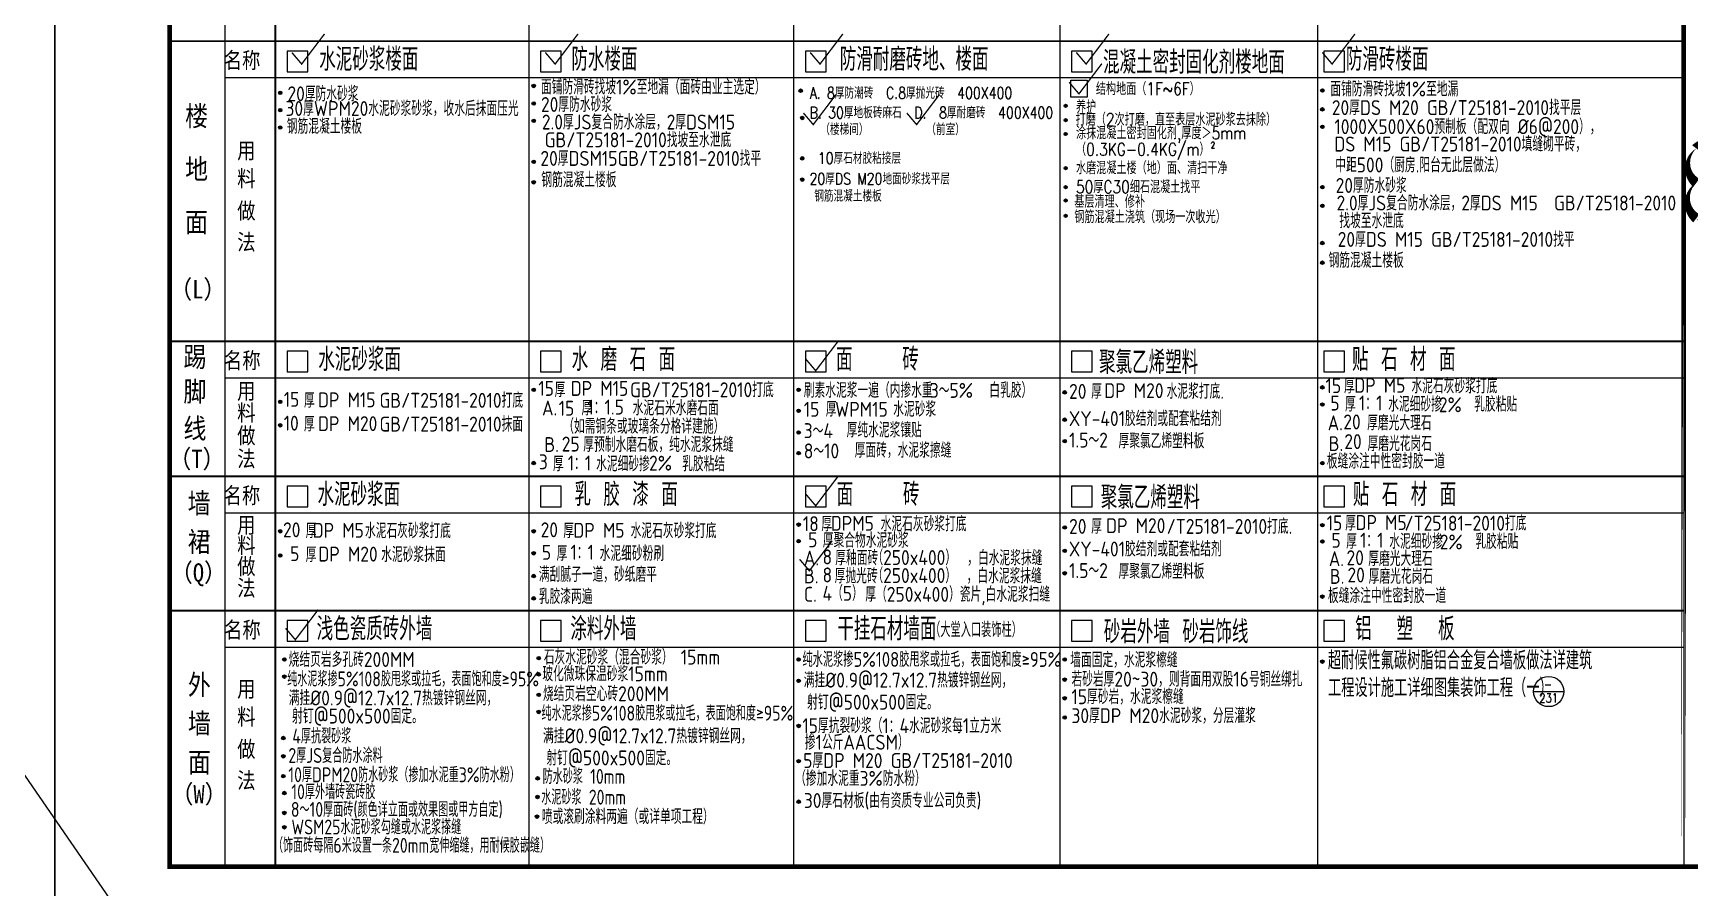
# Model space of a CAD drawing. Extents: x 6843040 to 15500510, y -6507076 to -4940511.
# Drawn here: x 7814813 to 7850908, y -5353835 to -5335213 of the extents above; entities that cross this region are included whole.
import ezdxf

# ---------------------------------------------------------------- set-up
doc = ezdxf.new("R2010")
doc.units = 0
doc.header["$LTSCALE"] = 1000
doc.header["$MEASUREMENT"] = 0
for name, color, linetype in [('AXIS', 3, 'Continuous'), ('AXIS_TEXT', 7, 'Continuous'), ('PUB_TEXT', 7, 'Continuous'), ('PUB_TITLE', 4, 'Continuous'), ('填充', 8, 'Continuous'), ('文字', 2, 'Continuous')]:
    doc.layers.add(name, color=color, linetype=linetype)
doc.layers.add('DIM_MODI', color=6, linetype='Continuous', plot=False)
doc.styles.add('-宋体', font='', dxfattribs={"width": 0.8})
doc.styles.add('_HZTXT', font='SIMPLEX', dxfattribs={"width": 0.9, "bigfont": 'HZTXT'})
doc.styles.add('HZ', font='rs', dxfattribs={"width": 0.8, "bigfont": 'hztxt'})
doc.styles.add('应该不会同名吧！！', font='GBENOR', dxfattribs={"height": 5, "bigfont": 'GBCBIG'})
doc.styles.add('数字加粗', font='romanc.shx', dxfattribs={"width": 0.8, "height": 8})
doc.styles.get('-宋体').set_extended_font_data('SimSun')

msp = doc.modelspace()

# ---------------------------------------------------------------- hatches: boundary and pattern name
at = {"layer": '填充'}
h = msp.add_hatch(color=1, dxfattribs=at)
edge = h.paths.add_edge_path()
edge.add_arc((7820196.9, -5336513), 38, 0, 360)
h = msp.add_hatch(color=1, dxfattribs=at)
edge = h.paths.add_edge_path()
edge.add_arc((7825718.5, -5336364.9), 38, 0, 360)
h = msp.add_hatch(color=1, dxfattribs=at)
edge = h.paths.add_edge_path()
edge.add_arc((7831534.2, -5336467.7), 38, 0, 360)
h = msp.add_hatch(color=1, dxfattribs=at)
edge = h.paths.add_edge_path()
edge.add_arc((7842901.3, -5336463.8), 38, 0, 360)
h = msp.add_hatch(color=1, dxfattribs=at)
edge = h.paths.add_edge_path()
edge.add_arc((7820196.9, -5336892), 38, 0, 360)
h = msp.add_hatch(color=1, dxfattribs=at)
edge = h.paths.add_edge_path()
edge.add_arc((7825719.6, -5336745.5), 38, 0, 360)
h = msp.add_hatch(color=1, dxfattribs=at)
edge = h.paths.add_edge_path()
edge.add_arc((7837307.8, -5336797), 34.2, 0, 360)
h = msp.add_hatch(color=1, dxfattribs=at)
edge = h.paths.add_edge_path()
edge.add_arc((7842901.3, -5336874.8), 38, 0, 360)
h = msp.add_hatch(color=1, dxfattribs=at)
edge = h.paths.add_edge_path()
edge.add_arc((7820196.9, -5337271), 38, 0, 360)
h = msp.add_hatch(color=1, dxfattribs=at)
edge = h.paths.add_edge_path()
edge.add_arc((7825719.6, -5337124.5), 38, 0, 360)
h = msp.add_hatch(color=1, dxfattribs=at)
edge = h.paths.add_edge_path()
edge.add_arc((7831569.7, -5337062.2), 38, 0, 360)
h = msp.add_hatch(color=1, dxfattribs=at)
edge = h.paths.add_edge_path()
edge.add_arc((7837307.8, -5337110.1), 34.2, 0, 360)
h = msp.add_hatch(color=1, dxfattribs=at)
edge = h.paths.add_edge_path()
edge.add_arc((7842901.3, -5337254.8), 38, 0, 360)
h = msp.add_hatch(color=1, dxfattribs=at)
edge = h.paths.add_edge_path()
edge.add_arc((7837307.8, -5337411.4), 34.2, 0, 360)
h = msp.add_hatch(color=1, dxfattribs=at)
edge = h.paths.add_edge_path()
edge.add_arc((7825719.6, -5338016.5), 38, 0, 360)
h = msp.add_hatch(color=1, dxfattribs=at)
edge = h.paths.add_edge_path()
edge.add_arc((7831569.7, -5337942.2), 38, 0, 360)
h = msp.add_hatch(color=1, dxfattribs=at)
edge = h.paths.add_edge_path()
edge.add_arc((7837307.8, -5338156.1), 34.2, 0, 360)
h = msp.add_hatch(color=1, dxfattribs=at)
edge = h.paths.add_edge_path()
edge.add_arc((7825719.6, -5338462.5), 38, 0, 360)
h = msp.add_hatch(color=1, dxfattribs=at)
edge = h.paths.add_edge_path()
edge.add_arc((7831569.7, -5338405.5), 38, 0, 360)
h = msp.add_hatch(color=1, dxfattribs=at)
edge = h.paths.add_edge_path()
edge.add_arc((7837307.8, -5338569.2), 34.2, 0, 360)
h = msp.add_hatch(color=1, dxfattribs=at)
edge = h.paths.add_edge_path()
edge.add_arc((7842901.3, -5338570.3), 38, 0, 360)
h = msp.add_hatch(color=1, dxfattribs=at)
edge = h.paths.add_edge_path()
edge.add_arc((7837307.8, -5338860.8), 34.2, 0, 360)
h = msp.add_hatch(color=1, dxfattribs=at)
edge = h.paths.add_edge_path()
edge.add_arc((7842901.3, -5338976.8), 38, 0, 360)
h = msp.add_hatch(color=1, dxfattribs=at)
edge = h.paths.add_edge_path()
edge.add_arc((7837307.8, -5339194.4), 34.2, 0, 360)
h = msp.add_hatch(color=1, dxfattribs=at)
edge = h.paths.add_edge_path()
edge.add_arc((7842901.3, -5339786.3), 38, 0, 360)
h = msp.add_hatch(color=1, dxfattribs=at)
edge = h.paths.add_edge_path()
edge.add_arc((7842901.3, -5340214.3), 38, 0, 360)
h = msp.add_hatch(color=1, dxfattribs=at)
edge = h.paths.add_edge_path()
edge.add_arc((7825719.6, -5342985.4), 38, 0, 360)
h = msp.add_hatch(color=1, dxfattribs=at)
edge = h.paths.add_edge_path()
edge.add_arc((7831490.1, -5342985.4), 38, 0, 360)
h = msp.add_hatch(color=1, dxfattribs=at)
edge = h.paths.add_edge_path()
edge.add_arc((7837287.6, -5343039.9), 38, 0, 360)
h = msp.add_hatch(color=1, dxfattribs=at)
edge = h.paths.add_edge_path()
edge.add_arc((7842901.3, -5342930.9), 38, 0, 360)
h = msp.add_hatch(color=1, dxfattribs=at)
edge = h.paths.add_edge_path()
edge.add_arc((7820196.9, -5343244.9), 38, 0, 360)
h = msp.add_hatch(color=1, dxfattribs=at)
edge = h.paths.add_edge_path()
edge.add_arc((7842901.3, -5343305.9), 38, 0, 360)
h = msp.add_hatch(color=1, dxfattribs=at)
edge = h.paths.add_edge_path()
edge.add_arc((7820196.9, -5343757.4), 38, 0, 360)
h = msp.add_hatch(color=1, dxfattribs=at)
edge = h.paths.add_edge_path()
edge.add_arc((7831490.1, -5343442.8), 38, 0, 360)
h = msp.add_hatch(color=1, dxfattribs=at)
edge = h.paths.add_edge_path()
edge.add_arc((7837287.6, -5343634.9), 38, 0, 360)
h = msp.add_hatch(color=1, dxfattribs=at)
edge = h.paths.add_edge_path()
edge.add_arc((7831490.1, -5343914.8), 38, 0, 360)
h = msp.add_hatch(color=1, dxfattribs=at)
edge = h.paths.add_edge_path()
edge.add_arc((7837287.6, -5344101.9), 38, 0, 360)
h = msp.add_hatch(color=1, dxfattribs=at)
edge = h.paths.add_edge_path()
edge.add_arc((7831490.1, -5344362.8), 38, 0, 360)
h = msp.add_hatch(color=1, dxfattribs=at)
edge = h.paths.add_edge_path()
edge.add_arc((7825719.6, -5344580.4), 38, 0, 360)
h = msp.add_hatch(color=1, dxfattribs=at)
edge = h.paths.add_edge_path()
edge.add_arc((7842901.3, -5344581.4), 38, 0, 360)
h = msp.add_hatch(color=1, dxfattribs=at)
edge = h.paths.add_edge_path()
edge.add_arc((7831490.1, -5345921.4), 38, 0, 360)
h = msp.add_hatch(color=1, dxfattribs=at)
edge = h.paths.add_edge_path()
edge.add_arc((7842901.3, -5345934.9), 38, 0, 360)
h = msp.add_hatch(color=1, dxfattribs=at)
edge = h.paths.add_edge_path()
edge.add_arc((7820196.9, -5346066.4), 38, 0, 360)
h = msp.add_hatch(color=1, dxfattribs=at)
edge = h.paths.add_edge_path()
edge.add_arc((7825719.6, -5346066.4), 38, 0, 360)
h = msp.add_hatch(color=1, dxfattribs=at)
edge = h.paths.add_edge_path()
edge.add_arc((7831490.1, -5346280.9), 38, 0, 360)
h = msp.add_hatch(color=1, dxfattribs=at)
edge = h.paths.add_edge_path()
edge.add_arc((7837287.6, -5345982.4), 38, 0, 360)
h = msp.add_hatch(color=1, dxfattribs=at)
edge = h.paths.add_edge_path()
edge.add_arc((7842901.3, -5346288.9), 38, 0, 360)
h = msp.add_hatch(color=1, dxfattribs=at)
edge = h.paths.add_edge_path()
edge.add_arc((7820196.9, -5346594.4), 38, 0, 360)
h = msp.add_hatch(color=1, dxfattribs=at)
edge = h.paths.add_edge_path()
edge.add_arc((7825719.6, -5346545.4), 38, 0, 360)
h = msp.add_hatch(color=1, dxfattribs=at)
edge = h.paths.add_edge_path()
edge.add_arc((7837287.6, -5346492.9), 38, 0, 360)
h = msp.add_hatch(color=1, dxfattribs=at)
edge = h.paths.add_edge_path()
edge.add_arc((7825719.6, -5347040.9), 38, 0, 360)
h = msp.add_hatch(color=1, dxfattribs=at)
edge = h.paths.add_edge_path()
edge.add_arc((7837287.6, -5346980.9), 38, 0, 360)
h = msp.add_hatch(color=1, dxfattribs=at)
edge = h.paths.add_edge_path()
edge.add_arc((7825719.6, -5347527.9), 38, 0, 360)
h = msp.add_hatch(color=1, dxfattribs=at)
edge = h.paths.add_edge_path()
edge.add_arc((7842901.3, -5347490.4), 38, 0, 360)
h = msp.add_hatch(color=1, dxfattribs=at)
edge = h.paths.add_edge_path()
edge.add_arc((7825827.5, -5348830.4), 38, 0, 360)
h = msp.add_hatch(color=1, dxfattribs=at)
edge = h.paths.add_edge_path()
edge.add_arc((7820287.7, -5348860.3), 38, 0, 360)
h = msp.add_hatch(color=1, dxfattribs=at)
edge = h.paths.add_edge_path()
edge.add_arc((7825827.5, -5349184.6), 38, 0, 360)
h = msp.add_hatch(color=1, dxfattribs=at)
edge = h.paths.add_edge_path()
edge.add_arc((7831490.1, -5348859.9), 38, 0, 360)
h = msp.add_hatch(color=1, dxfattribs=at)
edge = h.paths.add_edge_path()
edge.add_arc((7837287.6, -5348859.9), 38, 0, 360)
h = msp.add_hatch(color=1, dxfattribs=at)
edge = h.paths.add_edge_path()
edge.add_arc((7842901.3, -5348905.9), 38, 0, 360)
h = msp.add_hatch(color=1, dxfattribs=at)
edge = h.paths.add_edge_path()
edge.add_arc((7820287.7, -5349232.8), 38, 0, 360)
h = msp.add_hatch(color=1, dxfattribs=at)
edge = h.paths.add_edge_path()
edge.add_arc((7831490.1, -5349324.9), 38, 0, 360)
h = msp.add_hatch(color=1, dxfattribs=at)
edge = h.paths.add_edge_path()
edge.add_arc((7837287.6, -5349297.9), 38, 0, 360)
h = msp.add_hatch(color=1, dxfattribs=at)
edge = h.paths.add_edge_path()
edge.add_arc((7825827.5, -5349631.1), 38, 0, 360)
h = msp.add_hatch(color=1, dxfattribs=at)
edge = h.paths.add_edge_path()
edge.add_arc((7837287.6, -5349705.9), 38, 0, 360)
h = msp.add_hatch(color=1, dxfattribs=at)
edge = h.paths.add_edge_path()
edge.add_arc((7825827.5, -5350003.6), 38, 0, 360)
h = msp.add_hatch(color=1, dxfattribs=at)
edge = h.paths.add_edge_path()
edge.add_arc((7837287.6, -5350124.9), 38, 0, 360)
h = msp.add_hatch(color=1, dxfattribs=at)
edge = h.paths.add_edge_path()
edge.add_arc((7820265.4, -5350570.6), 38, 0, 360)
h = msp.add_hatch(color=1, dxfattribs=at)
edge = h.paths.add_edge_path()
edge.add_arc((7831490.1, -5350307.4), 38, 0, 360)
h = msp.add_hatch(color=1, dxfattribs=at)
edge = h.paths.add_edge_path()
edge.add_arc((7820263.2, -5350968.9), 38, 0, 360)
h = msp.add_hatch(color=1, dxfattribs=at)
edge = h.paths.add_edge_path()
edge.add_arc((7831490.1, -5351076.4), 38, 0, 360)
h = msp.add_hatch(color=1, dxfattribs=at)
edge = h.paths.add_edge_path()
edge.add_arc((7820263.2, -5351402.4), 38, 0, 360)
h = msp.add_hatch(color=1, dxfattribs=at)
edge = h.paths.add_edge_path()
edge.add_arc((7825805.1, -5351450.2), 38, 0, 360)
h = msp.add_hatch(color=1, dxfattribs=at)
edge = h.paths.add_edge_path()
edge.add_arc((7820287.7, -5351769.9), 38, 0, 360)
h = msp.add_hatch(color=1, dxfattribs=at)
edge = h.paths.add_edge_path()
edge.add_arc((7825803, -5351855.4), 38, 0, 360)
h = msp.add_hatch(color=1, dxfattribs=at)
edge = h.paths.add_edge_path()
edge.add_arc((7831490.1, -5351958.9), 38, 0, 360)
h = msp.add_hatch(color=1, dxfattribs=at)
edge = h.paths.add_edge_path()
edge.add_arc((7820287.7, -5352203.4), 38, 0, 360)
h = msp.add_hatch(color=1, dxfattribs=at)
edge = h.paths.add_edge_path()
edge.add_arc((7825789.5, -5352282.6), 38, 0, 360)
h = msp.add_hatch(color=1, dxfattribs=at)
edge = h.paths.add_edge_path()
edge.add_arc((7820287.7, -5352515.6), 38, 0, 360)

# ---------------------------------------------------------------- linework, layer by layer
at = {"layer": 'AXIS'}
msp.add_line((7847501.1, -5349557.4), (7848160.9, -5349557.4), dxfattribs=at)
msp.add_circle((7847831, -5349557.4), 329.9, dxfattribs=at)
at = {"layer": 'DIM_MODI'}
msp.add_lwpolyline([(7911789.9, -5492202), (7717926.7, -5211216.4), (8120470.7, -5526373)], dxfattribs=at)
msp.add_lwpolyline([(7851048.8, -5337724.8, 0, 225, 0.5), (7851048.8, -5338474.8, 0, 225, 0.5), (7851048.8, -5339247, 0, 225, 0.5), (7852248.8, -5339247, 0, 225, 0.5), (7852998.8, -5339247, 0, 225, 0.5), (7855023.8, -5339247, 0, 225, 0.5), (7856223.8, -5339247, 0, 225, 0.5), (7857648.8, -5339247, 0, 225, 0.5), (7858848.8, -5339247, 0, 225, 0.5), (7860648.8, -5339247, 0, 225, 0.5), (7861398.8, -5339247, 0, 225, 0.5), (7862748.8, -5339247, 0, 225, 0.5), (7863814.1, -5339247, 0, 225, 0.5), (7863814.1, -5337822, 0, 225, 0.5), (7863814.1, -5337724.8, 0, 225, 0.5), (7862689.1, -5337724.8, 0, 225, 0.5), (7860889.1, -5337724.8, 0, 225, 0.5), (7859764.1, -5337724.8, 0, 225, 0.5), (7858414.1, -5337724.8, 0, 225, 0.5), (7856839.1, -5337724.8, 0, 225, 0.5), (7854814.1, -5337724.8, 0, 225, 0.5), (7853614.1, -5337724.8, 0, 225, 0.5), (7851589.1, -5337724.8, 0, 225, 0.5)], format="xyseb", close=True, dxfattribs=at)
at = {"layer": 'PUB_TITLE'}
for p, q in [((7815288.3, -5353371.9), (7815288.3, -5313371.9)), ((7815288.3, -5353371.9), (7815288.3, -5313371.9)), ((7825611, -5314783.9), (7825611, -5353371.9)), ((7831381.5, -5314783.9), (7831381.5, -5353371.9)), ((7837179, -5314783.9), (7837179, -5353371.9)), ((7842792.7, -5314783.9), (7842792.7, -5353371.9)), ((7850773.2, -5314783.9), (7850773.2, -5353371.9)), ((7825611, -5315571.9), (7825611, -5351671.9)), ((7831381.5, -5315571.9), (7831381.5, -5351671.9)), ((7837179, -5315571.9), (7837179, -5351671.9)), ((7850773.2, -5336189.1), (7818988.3, -5336189.1)), ((7850773.2, -5342727.4), (7818988.3, -5342727.4)), ((7850773.2, -5345669.4), (7818988.3, -5345669.4)), ((7850773.2, -5348597.4), (7818988.3, -5348597.4))]:
    msp.add_line(p, q, dxfattribs=at)
at = {"layer": 'PUB_TITLE', "color": 4}
msp.add_line((7818988.3, -5315560.4), (7818988.3, -5353371.9), dxfattribs=at)
at = {"layer": 'PUB_TITLE'}
for points in [[(7755888.3, -5354371.9), (7755888.3, -5312371.9), (7815288.3, -5312371.9), (7815288.3, -5354371.9)], [(7815288.3, -5354371.9), (7815288.3, -5312371.9), (7874688.3, -5312371.9), (7874688.3, -5354371.9)]]:
    msp.add_lwpolyline(points, close=True, dxfattribs=at)
at = {"layer": 'PUB_TITLE', "const_width": 100}
for points in [[(7817788.3, -5353371.9), (7873688.3, -5353371.9), (7873688.3, -5313371.9), (7817788.3, -5313371.9)], [(7850773.2, -5353371.9), (7850773.2, -5353371.9), (7850773.2, -5322701.9), (7850773.2, -5322701.9)]]:
    msp.add_lwpolyline(points, close=True, dxfattribs=at)
at = {"layer": 'PUB_TITLE'}
for points, const_width in [([(7817788.3, -5353371.9), (7817788.3, -5314783.9), (7866205.8, -5314783.9), (7866205.8, -5314783.9)], 70), ([(7850773.2, -5335389.1), (7817788.3, -5335389.1)], 40), ([(7821161.6, -5335230.3), (7820663.2, -5335886.9), (7820450.5, -5335635.8)], 30), ([(7826684.3, -5335230.3), (7826185.9, -5335886.9), (7825973.2, -5335635.8)], 30), ([(7832454.8, -5335230.3), (7831956.4, -5335886.9), (7831743.7, -5335635.8)], 30), ([(7838252.3, -5335230.3), (7837753.9, -5335886.9), (7837541.2, -5335635.8)], 30), ([(7843612, -5335230.3), (7843113.6, -5335886.9), (7842900.9, -5335635.8)], 30), ([(7850773.2, -5341927.4), (7817788.3, -5341927.4)], 40), ([(7832361, -5341912.3), (7831862.6, -5342568.8), (7831649.9, -5342317.8)], 30), ([(7832361, -5344854.3), (7831862.6, -5345510.8), (7831649.9, -5345259.8)], 30), ([(7850773.2, -5344869.4), (7817788.3, -5344869.4)], 40), ([(7832222.5, -5346270.1), (7831724.1, -5346926.6), (7831511.4, -5346675.5)], 30), ([(7850773.2, -5347797.4), (7817788.3, -5347797.4)], 40)]:
    msp.add_lwpolyline(points, dxfattribs=dict(at, const_width=const_width))
at = {"layer": 'PUB_TITLE', "color": 4, "const_width": 40}
msp.add_lwpolyline([(7820088.3, -5314783.9), (7820088.3, -5353371.9)], dxfattribs=at)
at = {"layer": 'PUB_TITLE', "color": 4, "elevation": 13.8}
for points in [[(7820345.2, -5336054.5), (7820795.2, -5336054.5), (7820795.2, -5335604.5), (7820345.2, -5335604.5)], [(7820345.2, -5342592.8), (7820795.2, -5342592.8), (7820795.2, -5342142.8), (7820345.2, -5342142.8)], [(7820345.2, -5345534.8), (7820795.2, -5345534.8), (7820795.2, -5345084.8), (7820345.2, -5345084.8)], [(7820345.2, -5348462.8), (7820795.2, -5348462.8), (7820795.2, -5348012.8), (7820345.2, -5348012.8)]]:
    msp.add_lwpolyline(points, close=True, dxfattribs=at)
at = {"layer": 'PUB_TITLE', "elevation": 13.8}
for points in [[(7825868, -5336054.5), (7826318, -5336054.5), (7826318, -5335604.5), (7825868, -5335604.5)], [(7831638.5, -5336054.5), (7832088.5, -5336054.5), (7832088.5, -5335604.5), (7831638.5, -5335604.5)], [(7837436, -5336054.5), (7837886, -5336054.5), (7837886, -5335604.5), (7837436, -5335604.5)], [(7842933, -5336054.5), (7843383, -5336054.5), (7843383, -5335604.5), (7842933, -5335604.5)], [(7825868, -5342592.8), (7826318, -5342592.8), (7826318, -5342142.8), (7825868, -5342142.8)], [(7831638.5, -5342592.8), (7832088.5, -5342592.8), (7832088.5, -5342142.8), (7831638.5, -5342142.8)], [(7837436, -5342592.8), (7837886, -5342592.8), (7837886, -5342142.8), (7837436, -5342142.8)], [(7842933, -5342592.8), (7843383, -5342592.8), (7843383, -5342142.8), (7842933, -5342142.8)], [(7825868, -5345534.8), (7826318, -5345534.8), (7826318, -5345084.8), (7825868, -5345084.8)], [(7831638.5, -5345534.8), (7832088.5, -5345534.8), (7832088.5, -5345084.8), (7831638.5, -5345084.8)], [(7837436, -5345534.8), (7837886, -5345534.8), (7837886, -5345084.8), (7837436, -5345084.8)], [(7842933, -5345534.8), (7843383, -5345534.8), (7843383, -5345084.8), (7842933, -5345084.8)], [(7825868, -5348462.8), (7826318, -5348462.8), (7826318, -5348012.8), (7825868, -5348012.8)], [(7831638.5, -5348462.8), (7832088.5, -5348462.8), (7832088.5, -5348012.8), (7831638.5, -5348012.8)], [(7837436, -5348462.8), (7837886, -5348462.8), (7837886, -5348012.8), (7837436, -5348012.8)], [(7842933, -5348462.8), (7843383, -5348462.8), (7843383, -5348012.8), (7842933, -5348012.8)]]:
    msp.add_lwpolyline(points, close=True, dxfattribs=at)
at = {"layer": 'PUB_TITLE', "const_width": 30}
for points, elevation in [([(7838096.2, -5335879.6), (7837597.8, -5336536.1), (7837385.1, -5336285.1)], -6.9), ([(7832307.4, -5336549.5), (7831809, -5337206), (7831596.3, -5336954.9)], -3052.9), ([(7834559.4, -5336549.5), (7834061, -5337206), (7833848.3, -5336954.9)], -3052.9), ([(7821024.3, -5347773.2), (7820525.9, -5348429.7), (7820313.2, -5348178.6)], -13.8)]:
    msp.add_lwpolyline(points, dxfattribs=dict(at, elevation=elevation))
at = {"layer": '填充', "color": 1}
for centre, radius in [((7820196.9, -5336513, -91), 38), ((7825718.5, -5336364.9, -181.9), 38), ((7831534.2, -5336467.7, -91), 38), ((7842901.3, -5336463.8, -91), 38), ((7820196.9, -5336892, -91), 38), ((7825719.6, -5336745.5, -91), 38), ((7837307.8, -5336797), 34.2), ((7842901.3, -5336874.8, -91), 38), ((7820196.9, -5337271, -91), 38), ((7825719.6, -5337124.5, -91), 38), ((7831569.7, -5337062.2, -91), 38), ((7837307.8, -5337110.1), 34.2), ((7842901.3, -5337254.8, -91), 38), ((7837307.8, -5337411.4), 34.2), ((7825719.6, -5338016.5, -91), 38), ((7831569.7, -5337942.2, -91), 38), ((7837307.8, -5338156.1), 34.2), ((7825719.6, -5338462.5, -91), 38), ((7831569.7, -5338405.5, -91), 38), ((7837307.8, -5338569.2), 34.2), ((7842901.3, -5338570.3, -91), 38), ((7837307.8, -5338860.8), 34.2), ((7842901.3, -5338976.8, -91), 38), ((7837307.8, -5339194.4), 34.2), ((7842901.3, -5339786.3, -91), 38), ((7842901.3, -5340214.3, -91), 38), ((7825719.6, -5342985.4, -91), 38), ((7831490.1, -5342985.4, -91), 38), ((7837287.6, -5343039.9, -91), 38), ((7842901.3, -5342930.9, -91), 38), ((7820196.9, -5343244.9, -91), 38), ((7842901.3, -5343305.9, -91), 38), ((7820196.9, -5343757.4, -91), 38), ((7831490.1, -5343442.8, -91), 38), ((7837287.6, -5343634.9, -91), 38), ((7831490.1, -5343914.8, -91), 38), ((7837287.6, -5344101.9, -91), 38), ((7831490.1, -5344362.8, -91), 38), ((7825719.6, -5344580.4, -91), 38), ((7842901.3, -5344581.4, -91), 38), ((7831490.1, -5345921.4, -91), 38), ((7842901.3, -5345934.9, -91), 38), ((7820196.9, -5346066.4, -91), 38), ((7825719.6, -5346066.4, -91), 38), ((7831490.1, -5346280.9, -91), 38), ((7837287.6, -5345982.4, -91), 38), ((7842901.3, -5346288.9, -91), 38), ((7820196.9, -5346594.4, -91), 38), ((7825719.6, -5346545.4, -91), 38), ((7837287.6, -5346492.9, -91), 38), ((7825719.6, -5347040.9, -91), 38), ((7837287.6, -5346980.9, -91), 38), ((7825719.6, -5347527.9, -91), 38), ((7842901.3, -5347490.4, -91), 38), ((7825827.5, -5348830.4, -91), 38), ((7820287.7, -5348860.3, -91), 38), ((7825827.5, -5349184.6, -91), 38), ((7831490.1, -5348859.9, -91), 38), ((7837287.6, -5348859.9, -91), 38), ((7842901.3, -5348905.9, -91), 38), ((7820287.7, -5349232.8, -91), 38), ((7831490.1, -5349324.9, -91), 38), ((7837287.6, -5349297.9, -91), 38), ((7825827.5, -5349631.1, -91), 38), ((7837287.6, -5349705.9, -91), 38), ((7825827.5, -5350003.6, -91), 38), ((7837287.6, -5350124.9, -91), 38), ((7820265.4, -5350570.6), 38), ((7831490.1, -5350307.4, -91), 38), ((7820263.2, -5350968.9), 38), ((7831490.1, -5351076.4, -91), 38), ((7820263.2, -5351402.4), 38), ((7825805.1, -5351450.2), 38), ((7820287.7, -5351769.9, -91), 38), ((7825803, -5351855.4), 38), ((7831490.1, -5351958.9, -91), 38), ((7820287.7, -5352203.4, -91), 38), ((7825789.5, -5352282.6, -91), 38), ((7820287.7, -5352515.6, -91), 38)]:
    msp.add_circle(centre, radius, dxfattribs=at)
at = {"layer": '文字', "color": 6, "elevation": -6.9}
msp.add_lwpolyline([(7837421, -5336239.2), (7837774.5, -5336239.2), (7837774.5, -5336611.5), (7837421, -5336611.5)], close=True, dxfattribs=at)

# ---------------------------------------------------------------- texts
at = {"layer": 'AXIS_TEXT', "style": '数字加粗', "width": 0.8}
for s, p in [('-', (7847724.4, -5349500)), ('231', (7847626.2, -5349797.1))]:
    msp.add_text(s, height=200, dxfattribs=at).set_placement(p)
at = {"layer": 'PUB_TEXT', "color": 2}
for s, height, style, p in [('名称', 400, 'HZ', (7818964.6, -5336019.6)), ('水泥砂浆楼面', 500, '应该不会同名吧！！', (7821046.3, -5336033.9)), ('防水楼面', 500, '应该不会同名吧！！', (7826539.5, -5336033.9)), ('防滑耐磨砖地、楼面', 500, '应该不会同名吧！！', (7832387.5, -5336033.9)), ('混凝土密封固化剂楼地面', 500, '应该不会同名吧！！', (7838122, -5336098.4)), ('防滑砖楼面', 500, '应该不会同名吧！！', (7843412.3, -5336033.9)), ('楼', 500, 'HZ', (7818124.1, -5337287.1, 9710.4)), ('用', 400, 'HZ', (7819259, -5337986.1, -13.8)), ('地', 500, 'HZ', (7818124.1, -5338441.6, 9710.4)), ('料', 400, 'HZ', (7819259, -5338594.4, -13.8)), ('做', 400, 'HZ', (7819259, -5339298, -13.8)), ('面', 500, 'HZ', (7818124.1, -5339599.3, 9710.4)), ('法', 400, 'HZ', (7819259, -5339977.8, -13.8)), ('踢', 500, 'HZ', (7818088.8, -5342533.9)), ('名称', 400, 'HZ', (7818969.6, -5342557.9, -13.8)), ('水泥砂浆面', 500, '应该不会同名吧！！', (7821025.8, -5342572.2, -13.8)), ('水 磨 石 面', 500, '应该不会同名吧！！', (7826546, -5342572.2, -13.8)), ('面    砖', 500, '应该不会同名吧！！', (7832305, -5342572.2, -13.8)), ('聚氯乙烯塑料', 500, '应该不会同名吧！！', (7838035.5, -5342636.7, -13.8)), ('贴 石 材 面', 500, '应该不会同名吧！！', (7843548.2, -5342572.2, -13.8)), ('脚', 500, 'HZ', (7818088.8, -5343287.3)), ('用', 400, 'HZ', (7819259, -5343224.3, -13.8)), ('料', 400, 'HZ', (7819259, -5343697.5, -13.8)), ('线', 500, 'HZ', (7818088.8, -5344092.7)), ('做', 400, 'HZ', (7819259, -5344195.7, -13.8)), ('法', 400, 'HZ', (7819259, -5344699, -13.8)), ('墙', 500, 'HZ', (7818179.8, -5345723.2, -104.7)), ('名称', 400, 'HZ', (7818961.6, -5345499.9, -13.8)), ('水泥砂浆面', 500, '应该不会同名吧！！', (7821009.8, -5345514.2, -13.8)), ('乳 胶 漆 面', 500, '应该不会同名吧！！', (7826605, -5345514.2, -13.8)), ('面    砖', 500, '应该不会同名吧！！', (7832319.5, -5345514.2, -13.8)), ('聚氯乙烯塑料', 500, '应该不会同名吧！！', (7838072.5, -5345578.7, -13.8)), ('贴 石 材 面', 500, '应该不会同名吧！！', (7843564.7, -5345514.2, -13.8)), ('用', 400, 'HZ', (7819259, -5346144.3, -13.8)), ('裙', 500, 'HZ', (7818179.8, -5346564.6, -104.7)), ('料', 400, 'HZ', (7819259, -5346585.5, -13.8)), ('做', 400, 'HZ', (7819259, -5347044.7, -13.8)), ('法', 400, 'HZ', (7819259, -5347515, -13.8)), ('名称', 400, 'HZ', (7818972.1, -5348427.9, -13.8)), ('浅色瓷质砖外墙', 500, '应该不会同名吧！！', (7820990.3, -5348442.2, -13.8)), ('涂料外墙', 500, '应该不会同名吧！！', (7826517, -5348442.2, -13.8)), ('干挂石材墙面', 500, '应该不会同名吧！！', (7832333, -5348442.2, -13.8)), ('砂岩外墙 砂岩饰线', 500, '应该不会同名吧！！', (7838140, -5348506.7, -13.8)), ('铝  塑  板', 500, '应该不会同名吧！！', (7843616, -5348442.2)), ('外', 500, 'HZ', (7818185.3, -5349675.7, -104.7)), ('用', 400, 'HZ', (7819259, -5349715.3, -13.8)), ('料', 400, 'HZ', (7819259, -5350323.5, -13.8)), ('墙', 500, 'HZ', (7818185.3, -5350517.1, -104.7)), ('做', 400, 'HZ', (7819259, -5351027.2, -13.8)), ('面', 500, 'HZ', (7818185.3, -5351365.5, -104.7)), ('法', 400, 'HZ', (7819259, -5351707, -13.8))]:
    msp.add_text(s, height=height, dxfattribs=dict(at, style=style)).set_placement(p)
at = {"layer": 'PUB_TEXT', "color": 2, "style": '-宋体', "width": 0.9}
for s, p in [('（L）', (7817787.7, -5340994.5)), ('（T）', (7817768.4, -5344689.5)), ('（Q）', (7817801.3, -5347164.7, -104.7)), ('（W）', (7817814, -5351991.5, -104.7))]:
    msp.add_text(s, height=400, dxfattribs=at).set_placement(p)
at = {"layer": '文字', "color": 2, "style": '应该不会同名吧！！'}
for s, height, p in [('   20厚防水砂浆', 325, (7819825.5, -5336698, 22657.6)), ('   面铺防滑砖找坡1%%%至地漏（面砖由业主选定）', 325, (7825347.2, -5336549.9, 22566.6)), ('  面铺防滑砖找坡1%%%至地漏', 325, (7842721.8, -5336592.8, 22657.6)), ('30厚WPM20水泥砂浆砂浆，收水后抹面压光', 325, (7820311.1, -5337018, 22657.6)), ('   20厚防水砂浆', 325, (7825348.3, -5336930.6, 22657.6)), ('   20厚DS M20 GB/T25181-2010找平层', 325, (7842578.3, -5336998.8, 22657.6)), (' 钢筋混凝土楼板', 325, (7820163.6, -5337406.5, 22657.6)), ('    2.0厚JS复合防水涂层，2厚DSM15', 325, (7825191.8, -5337313.1, 22657.6)), ('      1000X500X60预制板（配双向 %%C6@200），', 325, (7842106.3, -5337412.8, 22657.6)), ('GB/T25181-2010找坡至水泄底', 325, (7825957.8, -5337701.1, 22657.6)), ('DS M15 GB/T25181-2010填缝砌平砖，', 325, (7843161.3, -5337792.8, 22657.6)), ('    20厚DSM15GB/T25181-2010找平', 325, (7825160.2, -5338105.6, 22657.6)), ('中距500（厨房.阳台无此层做法）', 325, (7843182.3, -5338247.8, 22657.6)), (' 钢筋混凝土楼板', 325, (7825708.6, -5338570.6, 22657.6)), ('   20厚防水砂浆', 325, (7842661.3, -5338694.8, 22657.6)), ('    2.0厚JS复合防水涂层，2厚DS M15  GB/T25181-2010', 325, (7842504.8, -5339077.3, 22657.6)), ('找坡至水泄底', 325, (7843270.8, -5339465.3, 22657.6)), ('    20厚DS M15 GB/T25181-2010找平', 325, (7842530.3, -5339869.8, 22657.6)), (' 钢筋混凝土楼板', 325, (7842859.8, -5340325.3, 22657.6)), ('15', 325, (7820272.2, -5343355, -13.8)), ('厚        GB/T25181-2010打底', 325, (7820714.9, -5343376, -13.8)), ('DP M15', 325, (7821019.8, -5343365.6, -13.8)), ('15', 325, (7825819.5, -5343116.2, -13.8)), ('厚        GB/T25181-2010打底', 325, (7826175.1, -5343146.4, 62.2)), ('DP M15', 325, (7826525.7, -5343117.3, -13.8)), ('20', 325, (7837383.1, -5343181.4, -13.8)), ('厚        水泥浆打底.', 325, (7837864.5, -5343180.9, -13.8)), ('DP M20', 325, (7838148.7, -5343164.7, -13.8)), ('15', 325, (7842970.8, -5343056.6, -13.8)), (' 厚       水泥石灰砂浆打底', 325, (7843197.7, -5343062.6, -13.8)), ('DP M5', 325, (7843596.4, -5343048.1, -13.8)), ('A.   厚     水泥石米水磨石面', 325, (7825901.8, -5343542.2, -13.8)), ('15', 325, (7826262.4, -5343548.5, -13.8)), ('1：1.5', 325, (7826889.9, -5343523.8, -13.8)), ('5', 325, (7843074.9, -5343435.9, -13.8)), ('厚    水泥细砂掺    乳胶粘贴', 325, (7843395.3, -5343460.5, -13.8)), ('1：1', 325, (7843698.1, -5343433.1, -13.8)), ('2%', 325, (7845438.6, -5343472.3, -13.8)), ('10', 325, (7820272.2, -5343873.7, -13.8)), ('厚        GB/T25181-2010抹面', 325, (7820714.9, -5343894.7, -13.8)), ('DP M20', 325, (7821019.8, -5343884.3, -13.8)), ('（如需铜条或玻璃条分格详建施）', 325, (7826362.7, -5343941.4, -13.8)), ('XY-401胶结剂或配套粘结剂', 325, (7837378, -5343773.3, -13.8)), ('A.   厚磨光大理石', 325, (7843017.7, -5343866.4, -13.8)), ('20', 325, (7843357.8, -5343847, -13.8)), ('B.   厚预制水磨石板，纯水泥浆抹缝', 325, (7825951.6, -5344338.9, -13.8)), ('25', 325, (7826330.5, -5344329.1, -13.8)), ('1.5～2', 325, (7837383.1, -5344242.6, -13.8)), ('厚聚氯乙烯塑料板', 325, (7838459.3, -5344260.4, -13.8)), ('B.   厚磨光花岗石', 325, (7843039.1, -5344319.5, -13.8)), ('20', 325, (7843379.2, -5344275.1, -13.8)), ('3', 325, (7825831, -5344715.7, -13.8)), ('厚    水泥细砂掺    乳胶粘结', 325, (7826139, -5344759.8, -13.8)), ('1：1', 325, (7826459.9, -5344742.4, -13.8)), ('2%', 325, (7828232.9, -5344744.9, -13.8)), ('板缝涂注中性密封胶一道', 325, (7842998.7, -5344701.1, -13.8)), ('20', 325, (7820258.2, -5346197, -13.8)), ('厚      水泥石灰砂浆打底', 325, (7820752.5, -5346218, -13.8)), ('DP M5', 325, (7820903.6, -5346207.6, -13.8)), ('20', 325, (7825869.4, -5346197, -13.8)), ('厚       水泥石灰砂浆打底', 325, (7826363.7, -5346218, -13.8)), ('DP M5', 325, (7826582.3, -5346207.6, -13.8)), ('20', 325, (7837383.1, -5346123.4, -13.8)), ('厚        /T25181-2010打底.', 325, (7837864.5, -5346122.9, -13.8)), ('DP M20', 325, (7838189.7, -5346106.7, -13.8)), ('15', 325, (7842995.3, -5346046.6, -13.8)), (' 厚      /T25181-2010打底', 325, (7843222.2, -5346052.6, -13.8)), ('DP M5', 325, (7843623.9, -5346038.1, -13.8)), ('XY-401胶结剂或配套粘结剂', 325, (7837378, -5346615.3, -13.8)), ('5', 325, (7843099.4, -5346425.9, -13.8)), ('厚    水泥细砂掺    乳胶粘贴', 325, (7843419.8, -5346450.5, -13.8)), ('1：1', 325, (7843722.6, -5346423.1, -13.8)), ('2%', 325, (7845459.1, -5346462.3, -13.8)), ('5', 325, (7820413.1, -5346715.7, -13.8)), ('厚        水泥砂浆抹面', 325, (7820752.5, -5346736.7, -13.8)), ('DP M20', 325, (7821027.4, -5346726.3, -13.8)), ('5', 325, (7825897.1, -5346688, -13.8)), ('厚    水泥细砂粉刷', 325, (7826217.6, -5346712.5, -13.8)), ('1：1', 325, (7826520.3, -5346685.2, -13.8)), ('A.   厚磨光大理石', 325, (7843042.2, -5346825.4, -13.8)), ('20', 325, (7843426.8, -5346806, -13.8)), ('满刮腻子一道，砂纸磨平', 325, (7825829.2, -5347169.9, -13.8)), ('1.5～2', 325, (7837383.1, -5347084.6, -13.8)), ('厚聚氯乙烯塑料板', 325, (7838459.3, -5347102.4, -13.8)), ('B.   厚磨光花岗石', 325, (7843063.6, -5347211.5, -13.8)), ('20', 325, (7843448.2, -5347180.6, -13.8)), ('乳胶漆两遍', 325, (7825829.2, -5347650.2, -13.8)), ('板缝涂注中性密封胶一道', 325, (7843023.2, -5347631.6, -13.8)), (' 墙面固定，水泥浆檫缝', 325, (7837231.9, -5349030.9, -6.9)), ('超耐候性氟碳树脂铝合金复合墙板做法详建筑', 400, (7843020.4, -5349078.2)), (' 满挂%%C0.9@12.7x12.7热镀锌钢丝网，', 325, (7831425.8, -5349472, -6.9)), (' 若砂岩厚20~30，则背面用双股16号铜丝绑扎', 325, (7837258.5, -5349451, -6.9)), (' 15厚砂岩，水泥浆檫缝', 325, (7837258.5, -5349833.1, -6.9)), ('工程设计施工详细图集装饰工程（一）', 400, (7843023.5, -5349676.2)), ('射钉@500x500固定。', 325, (7831675.8, -5349952.6, -6.9)), (' 30厚DP M20水泥砂浆，分层灌浆', 325, (7837258.5, -5350246.6, -6.9)), (' 15厚抗裂砂浆（1：4水泥砂浆每1立方米', 325, (7831396.3, -5350465.6, -6.9)), ('掺1公斤AACSM）', 325, (7831626.7, -5350824.9, -6.9)), (' 5厚DP M20 GB/T25181-2010', 325, (7831414.5, -5351224, -6.9)), ('（掺加水泥重3%%%防水粉）', 325, (7831414.5, -5351613, -6.9)), (' 30厚石材板(由有资质专业公司负责)', 325, (7831428.3, -5352095, -6.9)), (' 喷或滚刷涂料两遍（或详单项工程）', 325, (7825719.4, -5352446.8, -6.9))]:
    msp.add_text(s, height=height, dxfattribs=at).set_placement(p)
at = {"layer": '文字'}
for s, height, style, width, p in [('A. 8厚防潮砖  C.8厚抛光砖  400X400', 250, '_HZTXT', 0.8, (7831730.9, -5336641.6)), ('结构地面（1F~6F） ', 275, '_HZTXT', 0.8, (7837967, -5336563.8, 22657.6)), ('B. 30厚地板砖麻石  D.  8厚耐磨砖  400X400', 250, '_HZTXT', 0.8, (7831730.9, -5337070.3)), ('养护', 275, '_HZTXT', 0.8, (7837533.7, -5336956.2, -13.8)), ('（楼梯间）', 250, '_HZTXT', 0.8, (7831963, -5337435.1, 22657.6)), ('（前室）', 250, '_HZTXT', 0.8, (7834272.4, -5337435.1, 22657.6)), ('打磨（2次打磨，直至表层水泥砂浆去抹除）', 275, '_HZTXT', 0.8, (7837524.8, -5337230.2, -13.8)), ('涂抹混凝土密封固化剂,厚度＞5mm', 275, '_HZTXT', 0.8, (7837533.7, -5337525.9, -13.8)), ('（0.3KG-0.4KG/m）', 275, '_HZTXT', 0.8, (7837533.7, -5337881.9, -13.8)), ('2', 137.5, '_HZTXT', 0.8, (7840469.3, -5337720.8, 11328.8)), ('   10厚石材胶粘接层', 250, '_HZTXT', 0.8, (7831462.9, -5338061.3, 22657.6)), ('水磨混凝土楼（地）面、清扫干净', 275, '_HZTXT', 0.8, (7837533.7, -5338286.5, -13.8)), (' 20厚DS M20地面砂浆找平层', 250, '_HZTXT', 0.8, (7831590.5, -5338511.5, 22657.6)), ('   钢筋混凝土楼板', 250, '_HZTXT', 0.8, (7831384.3, -5338884.7, 22657.6)), ('50厚C30细石混凝土找平', 275, '_HZTXT', 0.8, (7837533.7, -5338699.5, -13.8)), (' 钢筋混凝土浇筑（现场一次收光）', 275, '_HZTXT', 0.8, (7837346.4, -5339353.6, -13.8)), (' 基层清理、修补', 275, '_HZTXT', 0.8, (7837346.4, -5339020, -13.8)), (' 纯水泥浆掺5%%%108胶甩浆或拉毛，表面饱和度≥95%%%', 325, '应该不会同名吧！！', 0.9, (7820190.4, -5349445.3, -6.9)), (' 纯水泥浆掺5%%%108胶甩浆或拉毛，表面饱和度≥95%%%', 325, '应该不会同名吧！！', 0.9, (7825730.2, -5350192.1, -6.9)), (' 4厚抗裂砂浆', 325, '应该不会同名吧！！', 0.9, (7820301.5, -5350690.6, 84.1)), ('2厚JS复合防水涂料', 325, '应该不会同名吧！！', 0.9, (7820374, -5351113.4, 84.1)), ('10厚DPM20防水砂浆（掺加水泥重3%%%防水粉）', 325, '应该不会同名吧！！', 0.9, (7820374, -5351534.3, 84.1)), ('防水砂浆 10mm', 325, '应该不会同名吧！！', 0.9, (7825913.7, -5351570.1, 84.1)), (' 10厚外墙砖瓷砖胶', 325, '应该不会同名吧！！', 0.9, (7820280.7, -5351904.5, -6.9)), ('水泥砂浆 20mm', 325, '应该不会同名吧！！', 0.9, (7825883.8, -5352021.6, 84.1)), ('8～10厚面砖(颜色详立面或效果图或甲方自定)', 325, '应该不会同名吧！！', 0.9, (7820428.4, -5352289.3, -6.9)), (' WSM25水泥砂浆勾缝或水泥浆搽缝', 325, '应该不会同名吧！！', 0.9, (7820280.7, -5352672.2, -6.9)), ('（饰面砖每隔6米设置一条20mm宽伸缩缝，用耐候胶嵌缝）', 325, '应该不会同名吧！！', 0.9, (7820038.9, -5353070.8, -6.9))]:
    msp.add_text(s, height=height, dxfattribs=dict(at, style=style, width=width)).set_placement(p)
at = {"layer": '文字', "style": '应该不会同名吧！！'}
for s, p in [(' 刷素水泥浆一遍（内掺水重       白乳胶）', (7831426.6, -5343157.4, 62.2)), ('3～5%%%', (7834348.7, -5343159.8, -13.8)), ('15', (7831602.7, -5343571.3, -13.8)), ('     厚       水泥砂浆', (7831201.6, -5343568.9, 62.2)), ('WPM15', (7832286.2, -5343571.3, -13.8)), ('3～4', (7831602.7, -5344036.8, -13.8)), ('       厚纯水泥浆镶贴', (7831302.6, -5344022.9, 62.2)), ('        厚面砖，水泥浆擦缝', (7831302.6, -5344464.4, 62.2)), ('8～10', (7831602.7, -5344478.3, -13.8)), ('18', (7831582.6, -5346063.6, -13.8)), (' 厚      水泥石灰砂浆打底', (7831809.6, -5346069.6, -13.8)), ('DPM5', (7832191.7, -5346055.1, -13.8)), ('5', (7831698.3, -5346414.8, -13.8)), ('厚聚合物水泥砂浆', (7832017.1, -5346426.6, -13.8)), ('A.  厚釉面砖           ，白水泥浆抹缝', (7831606.1, -5346809.8, -13.8)), ('8', (7832011.1, -5346787.7, -13.8)), ('（250x400）', (7833097.5, -5346801.5, -13.8)), ('B.  厚抛光砖           ，白水泥浆抹缝', (7831606.1, -5347201.8, -13.8)), ('8', (7832011.1, -5347179.7, -13.8)), ('（250x400）', (7833097.5, -5347193.6, -13.8)), ('C.      厚（250x400）瓷片,白水泥浆扫缝', (7831606.1, -5347602.5, -13.8)), ('4（5）', (7832011.1, -5347580.4, -13.8)), ('烧结页岩多孔砖200MM', (7820380.5, -5349022.6, -6.9)), (' 石灰水泥砂浆（混合砂浆） 15mm', (7825762.7, -5348971.3, -6.9)), ('玻化微珠保温砂浆15mm', (7825907, -5349335.2, -6.9)), (' 满挂%%C0.9@12.7x12.7热镀锌钢丝网，', (7820205.4, -5349860.8, -6.9)), ('烧结页岩空心砖200MM', (7825920.3, -5349769.4, -6.9)), ('射钉@500x500固定。', (7820455.4, -5350255.4, -6.9)), (' 满挂%%C0.9@12.7x12.7热镀锌钢丝网，', (7825745.1, -5350686.6, -6.9)), ('射钉@500x500固定。', (7825995.1, -5351167.2, -6.9))]:
    msp.add_text(s, height=325, dxfattribs=at).set_placement(p)
at = {"layer": '文字', "color": 2, "style": '应该不会同名吧！！', "width": 0.95}
for s, p in [('（大堂入口装饰柱）', (7834355, -5348373.5, -20.7)), (' 纯水泥浆掺5%%%108胶甩浆或拉毛，表面饱和度≥95%%%', (7831407.1, -5349020.8, -6.9))]:
    msp.add_text(s, height=325, dxfattribs=at).set_placement(p)

doc.saveas('drawing.dxf')
